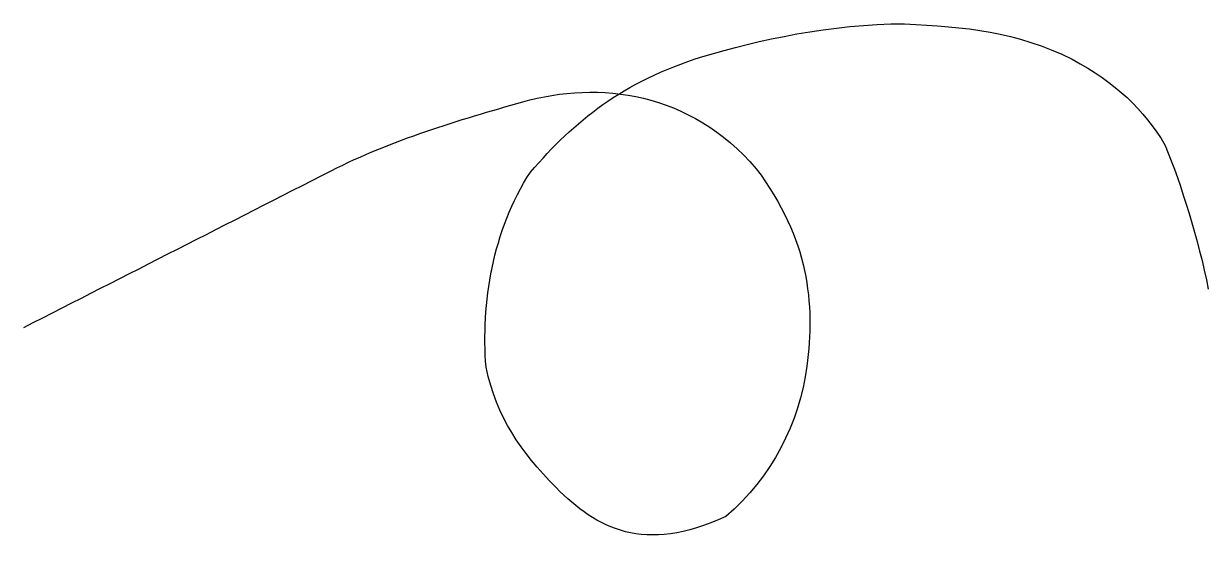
# Model space of a CAD drawing. Extents: x 0 to 5.93, y -0.1 to 2.56.
import ezdxf

# ---------------------------------------------------------------- set-up
doc = ezdxf.new("R2010")
doc.units = 0
doc.header["$MEASUREMENT"] = 0

msp = doc.modelspace()

# ---------------------------------------------------------------- linework, layer by layer
at = {"linetype": 'Continuous'}
msp.add_open_spline([(0, 1.0402), (0.5136, 1.3022), (1.0273, 1.5642), (1.5409, 1.8262), (1.8436, 1.9806), (2.1804, 2.0815), (2.5001, 2.1715), (2.8815, 2.2788), (3.3398, 2.2232), (3.6691, 1.8363), (3.9351, 1.4823), (3.9637, 1.1591), (3.9229, 0.8458), (3.886, 0.5619), (3.7473, 0.2896), (3.5166, 0.0922), (3.1072, -0.097), (2.8704, 0.0313), (2.667, 0.2375), (2.4856, 0.4214), (2.3724, 0.5874), (2.316, 0.841), (2.2912, 1.1587), (2.3479, 1.528), (2.5382, 1.8188), (2.7615, 2.077), (2.9938, 2.2698), (3.4021, 2.399), (3.6775, 2.4803), (4.0452, 2.5633), (4.412, 2.5628), (4.7157, 2.5473), (4.971, 2.5246), (5.2518, 2.3855), (5.474, 2.2648), (5.6077, 2.1357), (5.7182, 1.9532), (5.7989, 1.7526), (5.884, 1.4845), (5.9339, 1.2324)], degree=3, knots=[0, 0, 0, 0, 0.135049, 0.135049, 0.135049, 0.214636, 0.214636, 0.214636, 0.309581, 0.309581, 0.309581, 0.389409, 0.389409, 0.389409, 0.461751, 0.461751, 0.461751, 0.525883, 0.525883, 0.525883, 0.583065, 0.583065, 0.583065, 0.660968, 0.660968, 0.660968, 0.736945, 0.736945, 0.736945, 0.826142, 0.826142, 0.826142, 0.890009, 0.890009, 0.890009, 0.941256, 0.941256, 0.941256, 1, 1, 1, 1], dxfattribs=at)

doc.saveas('drawing.dxf')
